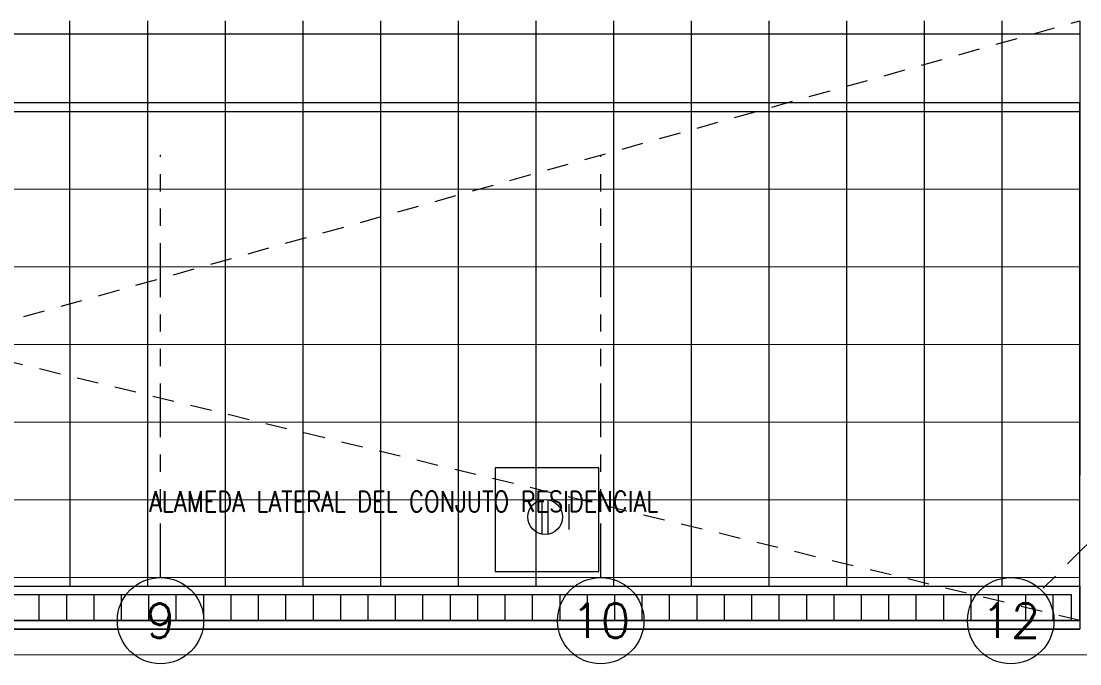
# Model space of a CAD drawing. Header units: millimetres. Extents: x 3738 to 3833, y 1327 to 1657.
# Drawn here: x 3785.24 to 3791.37, y 1478.49 to 1482.21 of the extents above; entities that cross this region are included whole.
import ezdxf
from ezdxf.enums import TextEntityAlignment as Align
from ezdxf.xclip import XClip

# ---------------------------------------------------------------- set-up
doc = ezdxf.new("R2010")
doc.units = ezdxf.units.MM
doc.header["$XCLIPFRAME"] = 2
for name, pattern in [('ACAD_ISO07W100', [3, 0, -3]), ('CONTINUO', [0]), ('HIDDEN2', [0.1875, 0.125, -0.0625]), ('PHANTOM', [63.5, 31.75, -6.35, 6.35, -6.35, 6.35, -6.35]), ('PHANTOM2', [1.25, 0.625, -0.125, 0.125, -0.125, 0.125, -0.125])]:
    doc.linetypes.add(name, pattern=pattern)
doc.layers.get('0').update_dxf_attribs({"color": 251, "lineweight": 9})
for name, color, linetype, lineweight in [('A-EJES', 251, 'PHANTOM', 13), ('A-HATCH', 251, 'Continuous', 13), ('A-MURO ALTO', 251, 'Continuous', 13), ('A-MURO BAJO', 251, 'Continuous', 13), ('A-MUROS', 251, 'Continuous', 13), ('A-PROYECCIONES', 251, 'HIDDEN2', 13), ('A-TEXTO-AMBIENTE', 251, 'Continuous', 13), ('A_30_DispositivosSanit', 251, 'Continuous', 13), ('A_50_TextoAmbiente', 251, 'Continuous', 13)]:
    doc.layers.add(name, color=color, linetype=linetype, lineweight=lineweight)
doc.styles.add('ROMANS', font='romans.shx', dxfattribs={"width": 0.8})

# ---------------------------------------------------------------- blocks, each defined once
blk = doc.blocks.new('A$C9f73720c')
at = {"layer": 'A-MURO ALTO'}
blk.add_line((20.5333, 115.2055, 0), (17.9666, 115.7794, 0), dxfattribs=at)
at = {"layer": 'A-MURO BAJO', "ltscale": 0.5, "elevation": 0}
blk.add_lwpolyline([(22.781, 127.4093), (19.8535, 128.0646), (17.1449, 115.964), (20.0724, 115.3087)], close=True, dxfattribs=at)
at = {"layer": 'A-PROYECCIONES'}
for p, q in [((19.8535, 128.0646), (20.5359, 115.2049, 0)), ((17.1446, 115.9641, 0), (22.781, 127.4093))]:
    blk.add_line(p, q, dxfattribs=at)
blk = doc.blocks.new('TEXTO AMBIENTES P1')
at = {"layer": 'A-TEXTO-AMBIENTE', "insert": (17.6334, -16.1599, 0), "char_height": 0.12, "width": 3.575303, "attachment_point": 5, "style": 'ROMANS'}
blk.add_mtext('\\pxqc;ALAMEDA LATERAL DEL CONJUTO RESIDENCIAL', dxfattribs=at)
blk = doc.blocks.new('Ejes_Torre C 1var')
at = {"layer": 'A-EJES', "linetype": 'PHANTOM2', "ltscale": 0.5}
blk.add_line((23.05, -2.45, 0), (22.6768, -2.8232, 0), dxfattribs=at)
for points in [[(17.575, -2.75), (17.575, -0.3)], [(20.125, -2.75), (20.125, -0.3)]]:
    blk.add_lwpolyline(points, dxfattribs=at)
at = {"layer": 'A-EJES', "linetype": 'Continuous'}
for centre in [(17.575, -3), (20.125, -3), (22.5, -3, 0)]:
    blk.add_circle(centre, 0.25, dxfattribs=at)
at = {"layer": 'A-EJES', "linetype": 'Continuous', "style": 'ROMANS'}
for s, p in [('9', (17.575, -3)), ('10', (20.125, -3)), ('12', (22.5, -3, 0))]:
    blk.add_text(s, height=0.2, dxfattribs=at).set_placement(p, align=Align.MIDDLE_CENTER)
blk = doc.blocks.new('R')
at = {"layer": 'A_30_DispositivosSanit', "linetype": 'Continuous'}
for p, q in [((-0.0083, -0.0497), (-0.0083, 0.0497)), ((0.0083, -0.0497), (0.0083, 0.0497)), ((0.0694, -0.0367), (0.0694, 0.0367))]:
    blk.add_line(p, q, dxfattribs=at)
blk.add_circle((0, 0), 0.0504, dxfattribs=at)
blk = doc.blocks.new('IS-pluviales_26.03.2025')
at = {"layer": 'A_30_DispositivosSanit', "linetype": 'CONTINUO'}
h = blk.add_hatch(dxfattribs=at)
h.set_pattern_fill('ANSI31', color=256, scale=0.05, angle=45)
h.set_pattern_definition([(90, (450.9598, -195366.45133), (-0.15875, 0), [])])
h.paths.add_polyline_path([(-38.149, -16.6495), (-25.8499, -16.6495), (-25.8499, -16.7995), (-38.149, -16.7995)])
at = {"layer": 'A_30_DispositivosSanit', "elevation": 0}
blk.add_lwpolyline([(-29.1848, -16.515), (-28.5848, -16.515), (-28.5848, -15.915), (-29.1848, -15.915)], close=True, dxfattribs=at)
at = {"layer": 'A_30_DispositivosSanit', "linetype": 'CONTINUO', "elevation": 0}
for points in [[(-38.199, -16.5995), (-25.7999, -16.5995), (-25.7999, -16.8495), (-38.199, -16.8495)], [(-38.149, -16.6495), (-25.8499, -16.6495), (-25.8499, -16.7995), (-38.149, -16.7995)]]:
    blk.add_lwpolyline(points, close=True, dxfattribs=at)
at = {"layer": 'A_30_DispositivosSanit', "linetype": 'Continuous', "xscale": 2, "yscale": 2, "zscale": 2}
blk.add_blockref('R', (-28.8958, -16.1994, 0), dxfattribs=at)

msp = doc.modelspace()

# ---------------------------------------------------------------- hatches: boundary and pattern name
at = {"layer": 'A-HATCH'}
h = msp.add_hatch(dxfattribs=at)
h.set_pattern_fill('_USER', color=256, scale=0.45, angle=0.00187, double=1, pattern_type=0)
h.set_pattern_definition([(0.002, (3791.3726, 1478.98905), (-1.5e-05, 0.45), []), (90.002, (3791.3726, 1478.98905), (-0.45, -1.5e-05), [])])
h.paths.add_polyline_path([(3778.972, 1481.7378), (3778.973, 1478.9388), (3791.3731, 1478.9389), (3791.372, 1482.2137), (3783.4221, 1482.2129), (3783.4221, 1482.4129), (3780.6221, 1482.4129), (3780.6221, 1481.7379)])

# ---------------------------------------------------------------- next in the draw order: block references
at = {"color": 7, "linetype": 'ACAD_ISO07W100', "ltscale": 5, "true_color": 0xffffff}
ref = msp.add_blockref('A$C9f73720c', (3908.2809, 1487.3354), dxfattribs=dict(at, rotation=102.6156181418625))
XClip(ref).set_block_clipping_path([(22.1542253106, 140.4101169162), (10.3600901397, 87.7136669306), (29.6608346476, 83.3939150368), (41.4549698184, 136.0903650224)])

# ---------------------------------------------------------------- next in the draw order: linework, layer by layer
at = {"layer": 'A-MUROS'}
for points in [[(3768.4719, 1478.6895), (3791.3726, 1478.688)], [(3795.3221, 1478.6878), (3818.5218, 1478.6864), (3818.5221, 1478.5364), (3768.4721, 1478.5395), (3768.4721, 1478.7395)]]:
    msp.add_lwpolyline(points, dxfattribs=at)

# ---------------------------------------------------------------- next in the draw order: block references
at = {"layer": 'A-MUROS', "color": 3}
msp.add_blockref('Ejes_Torre C 1var', (3768.4721, 1481.7379), dxfattribs=at)
at = {"layer": 'A_30_DispositivosSanit'}
msp.add_blockref('IS-pluviales_26.03.2025', (3817.1711, 1495.5383, 0), dxfattribs=at)
at = {"layer": 'A_50_TextoAmbiente'}
msp.add_blockref('TEXTO AMBIENTES P1', (3769.8221, 1495.5879), dxfattribs=at)

doc.saveas('drawing.dxf')
